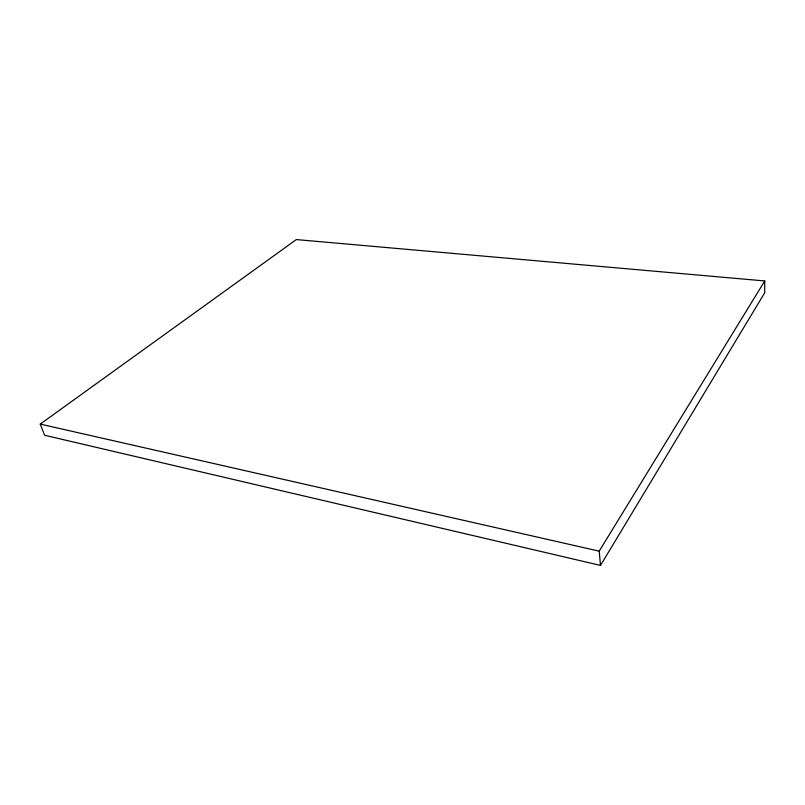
<?xml version="1.0" encoding="UTF-8"?>
<svg xmlns="http://www.w3.org/2000/svg" width="805" height="805" viewBox="0 0 805 805"><rect width="100%" height="100%" fill="white"/><g stroke="black" fill="none" stroke-linecap="round" stroke-linejoin="round"><path stroke-width="1.21" d="M764.75 280.945L764.7 292.779L600.51 565.422L44.597 435.253L40.25 424.094L296.341 239.578L764.75 280.945L599.202 551.163L600.51 565.422M40.25 424.094L599.202 551.163"/></g></svg>
